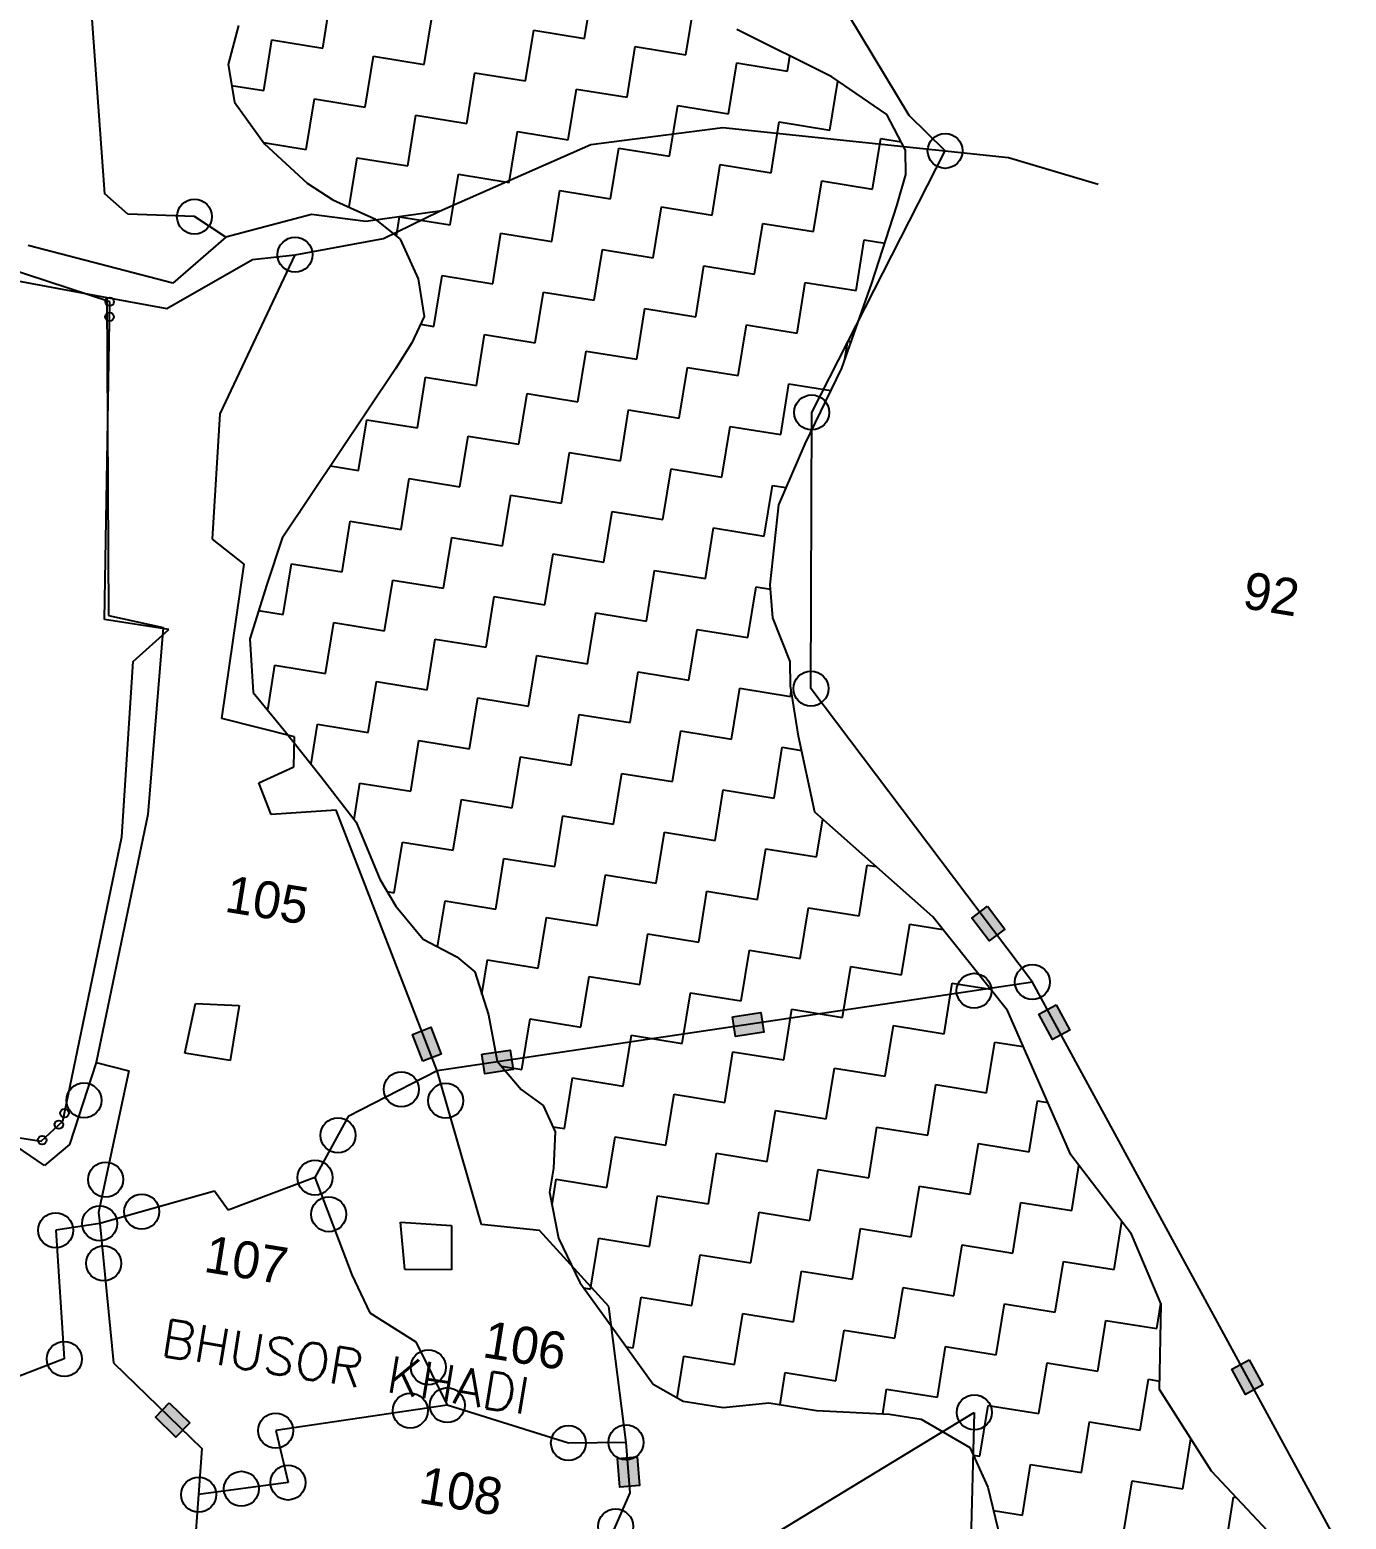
# Model space of a CAD drawing. Header units: metres. Extents: x 318079 to 324759, y 1863980 to 1868406.
# Drawn here: x 320919.1 to 321259.1, y 1867419.9 to 1867804.6 of the extents above; entities that cross this region are included whole.
import ezdxf

# ---------------------------------------------------------------- set-up
doc = ezdxf.new("R2010")
doc.units = ezdxf.units.M
for name, color, linetype in [('LINE_WATER', 4, 'Continuous'), ('OTHERS', 1, 'Continuous'), ('POLY_HATCH', 12, 'Continuous'), ('POLY_PARCEL', 6, 'Continuous'), ('POLY_WATER', 4, 'Continuous'), ('TEXT_MAPIN', 7, 'Continuous'), ('TEXT_PARCEL', 7, 'Continuous')]:
    doc.layers.add(name, color=color, linetype=linetype)
doc.styles.get("Standard").update_dxf_attribs({"font": 'simplex.shx'})
doc.styles.add('TEXT_MAP', font='')
doc.styles.get('TEXT_MAP').set_extended_font_data('Kruti Dev 050')

msp = doc.modelspace()

# ---------------------------------------------------------------- hatches: boundary and pattern name
for points in [[(321166.87, 1867569.26), (321170.95, 1867572.34), (321166.49, 1867578.24), (321162.41, 1867575.16)], [(321108.66, 1867545.7), (321107.91, 1867550.76), (321100.6, 1867549.67), (321101.35, 1867544.61)], [(321183.24, 1867543.83), (321187.73, 1867546.27), (321184.2, 1867552.77), (321179.71, 1867550.32)], [(321022.66, 1867546.97), (321017.89, 1867545.12), (321020.56, 1867538.23), (321025.33, 1867540.07)], [(321043.9, 1867536.04), (321043.14, 1867541.09), (321035.83, 1867540), (321036.59, 1867534.95)], [(321233.13, 1867452.16), (321237.62, 1867454.61), (321234.08, 1867461.1), (321229.59, 1867458.66)], [(320956.8, 1867441.13), (320960.36, 1867444.8), (320955.05, 1867449.94), (320951.49, 1867446.27)], [(321071.51, 1867428.22), (321076.6, 1867428.65), (321075.97, 1867436.02), (321070.88, 1867435.58)]]:
    msp.add_hatch(color=256).paths.add_polyline_path(points)

# ---------------------------------------------------------------- linework, layer by layer
for points in [[(321166.49, 1867578.24), (321170.95, 1867572.34), (321166.87, 1867569.26), (321162.41, 1867575.16)], [(321100.6, 1867549.67), (321107.91, 1867550.76), (321108.66, 1867545.7), (321101.35, 1867544.61)], [(321184.2, 1867552.77), (321187.73, 1867546.27), (321183.24, 1867543.83), (321179.71, 1867550.32)], [(321020.56, 1867538.23), (321017.89, 1867545.12), (321022.66, 1867546.97), (321025.33, 1867540.07)], [(321035.83, 1867540), (321043.14, 1867541.09), (321043.9, 1867536.04), (321036.59, 1867534.95)], [(321234.08, 1867461.1), (321237.62, 1867454.61), (321233.13, 1867452.16), (321229.59, 1867458.66)], [(320955.05, 1867449.94), (320960.36, 1867444.8), (320956.8, 1867441.13), (320951.49, 1867446.27)], [(321075.97, 1867436.02), (321076.6, 1867428.65), (321071.51, 1867428.22), (321070.88, 1867435.58)]]:
    msp.add_lwpolyline(points, close=True)
for centre, radius in [((321155.53, 1867773.33), 4.52), ((320961.6, 1867756.36), 4.52), ((320987.6, 1867746.49), 4.52), ((320939.69, 1867734.37), 1.11), ((320939.63, 1867730.45), 1.11), ((321121.05, 1867705.76), 4.52), ((321120.85, 1867634.45), 4.52), ((321178.09, 1867558.64), 4.52), ((321163.02, 1867556.39), 4.52), ((321015.03, 1867530.97), 4.52), ((320933.04, 1867528.08), 4.52), ((321026.51, 1867527.99), 4.52), ((320926.59, 1867521.83), 1.11), ((320928, 1867524.78), 1.11), ((320998.66, 1867519.09), 4.52), ((320922.28, 1867517.82), 1.11), ((320938.66, 1867507.65), 4.52), ((320992.72, 1867508.16), 4.52), ((320947.99, 1867499.36), 4.52), ((320937.12, 1867496.31), 4.52), ((320996.29, 1867498.7), 4.52), ((320925.74, 1867494.56), 4.52), ((320938.14, 1867486.02), 4.52), ((320927.97, 1867461.31), 4.52), ((321022.02, 1867459.18), 4.52), ((321026.89, 1867449.38), 4.52), ((321017.34, 1867447.97), 4.52), ((321163.04, 1867447.52), 4.52), ((320982.58, 1867442.81), 4.52), ((321058.22, 1867439.59), 4.52), ((321073.09, 1867439.76), 4.52), ((320962.66, 1867426.27), 4.52), ((320973.74, 1867427.77), 4.52), ((320985.79, 1867429.4), 4.52), ((321070.39, 1867418.07), 4.52)]:
    msp.add_circle(centre, radius)
at = {"layer": 'LINE_WATER'}
for p, q in [((321063.98, 1867774.98), (321098.13, 1867779.36)), ((321098.13, 1867779.36), (321171.86, 1867771.61)), ((321024.87, 1867757.77), (321063.98, 1867774.98)), ((321171.86, 1867771.61), (321195.04, 1867764.73))]:
    msp.add_line(p, q, dxfattribs=at)
at = {"layer": 'OTHERS', "ltscale": 10}
for p, q in [((320959.13, 1867540.31), (320961.84, 1867553.15)), ((320961.84, 1867553.15), (320973.15, 1867552.59)), ((320973.15, 1867552.59), (320970.86, 1867538.41)), ((320970.86, 1867538.41), (320959.13, 1867540.31))]:
    msp.add_line(p, q, dxfattribs=at)
at = {"layer": 'OTHERS'}
for p, q in [((321014.79, 1867496.61), (321027.96, 1867495.74)), ((321015.98, 1867484.4), (321014.79, 1867496.61)), ((321027.96, 1867495.74), (321028.02, 1867484.35)), ((321028.02, 1867484.35), (321015.98, 1867484.4))]:
    msp.add_line(p, q, dxfattribs=at)
at = {"layer": 'POLY_HATCH', "linetype": 'Continuous'}
for p, q in [((321062.37, 1867802.38), (321064.49, 1867815.49)), ((321062.37, 1867802.38), (321064.49, 1867815.49)), ((320994.72, 1867799.88), (320996.84, 1867812.98)), ((320994.72, 1867799.88), (320996.84, 1867812.98)), ((321020.93, 1867795.64), (321023.05, 1867808.74)), ((321020.93, 1867795.64), (321023.05, 1867808.74)), ((321088.58, 1867798.15), (321090.7, 1867811.25)), ((321088.58, 1867798.15), (321090.7, 1867811.25)), ((321047.14, 1867791.4), (321049.26, 1867804.5)), ((321047.14, 1867791.4), (321049.26, 1867804.5)), ((321049.26, 1867804.5), (321062.37, 1867802.38)), ((321049.26, 1867804.5), (321062.37, 1867802.38)), ((320979.49, 1867788.89), (320981.61, 1867802)), ((320979.49, 1867788.89), (320981.61, 1867802)), ((320981.61, 1867802), (320994.72, 1867799.88)), ((320981.61, 1867802), (320994.72, 1867799.88)), ((321073.35, 1867787.16), (321075.47, 1867800.26)), ((321073.35, 1867787.16), (321075.47, 1867800.26)), ((321075.47, 1867800.26), (321088.58, 1867798.15)), ((321075.47, 1867800.26), (321088.58, 1867798.15)), ((321005.71, 1867784.65), (321007.82, 1867797.76)), ((321005.71, 1867784.65), (321007.82, 1867797.76)), ((321007.82, 1867797.76), (321020.93, 1867795.64)), ((321007.82, 1867797.76), (321020.93, 1867795.64)), ((321099.56, 1867782.92), (321101.68, 1867796.03)), ((321099.56, 1867782.92), (321101.68, 1867796.03)), ((321101.68, 1867796.03), (321114.79, 1867793.91)), ((321101.68, 1867796.03), (321114.79, 1867793.91)), ((321114.79, 1867793.91), (321115.42, 1867797.82)), ((321114.79, 1867793.91), (321115.42, 1867797.82)), ((321031.92, 1867780.41), (321034.04, 1867793.52)), ((321031.92, 1867780.41), (321034.04, 1867793.52)), ((321034.04, 1867793.52), (321047.14, 1867791.4)), ((321034.04, 1867793.52), (321047.14, 1867791.4)), ((320971.2, 1867790.23), (320979.49, 1867788.89)), ((320971.2, 1867790.23), (320979.49, 1867788.89)), ((321058.13, 1867776.17), (321060.25, 1867789.28)), ((321058.13, 1867776.17), (321060.25, 1867789.28)), ((321060.25, 1867789.28), (321073.35, 1867787.16)), ((321060.25, 1867789.28), (321073.35, 1867787.16)), ((321125.77, 1867778.68), (321127.82, 1867791.34)), ((321125.77, 1867778.68), (321127.82, 1867791.34)), ((320990.48, 1867773.67), (320992.6, 1867786.77)), ((320990.48, 1867773.67), (320992.6, 1867786.77)), ((320992.6, 1867786.77), (321005.71, 1867784.65)), ((320992.6, 1867786.77), (321005.71, 1867784.65)), ((321084.34, 1867771.93), (321086.46, 1867785.04)), ((321084.34, 1867771.93), (321086.46, 1867785.04)), ((321086.46, 1867785.04), (321099.56, 1867782.92)), ((321086.46, 1867785.04), (321099.56, 1867782.92)), ((321016.69, 1867769.43), (321018.81, 1867782.53)), ((321016.69, 1867769.43), (321018.81, 1867782.53)), ((321018.81, 1867782.53), (321031.92, 1867780.41)), ((321018.81, 1867782.53), (321031.92, 1867780.41)), ((321110.55, 1867767.69), (321112.67, 1867780.8)), ((321110.55, 1867767.69), (321112.67, 1867780.8)), ((321112.67, 1867780.8), (321125.77, 1867778.68)), ((321112.67, 1867780.8), (321125.77, 1867778.68)), ((321042.9, 1867765.19), (321045.02, 1867778.29)), ((321042.9, 1867765.19), (321045.02, 1867778.29)), ((321045.02, 1867778.29), (321058.13, 1867776.17)), ((321045.02, 1867778.29), (321058.13, 1867776.17)), ((320979.46, 1867775.45), (320990.48, 1867773.67)), ((320979.46, 1867775.45), (320990.48, 1867773.67)), ((321069.11, 1867760.95), (321071.23, 1867774.05)), ((321069.11, 1867760.95), (321071.23, 1867774.05)), ((321071.23, 1867774.05), (321084.34, 1867771.93)), ((321071.23, 1867774.05), (321084.34, 1867771.93)), ((321136.76, 1867763.46), (321138.88, 1867776.56)), ((321136.76, 1867763.46), (321138.88, 1867776.56)), ((321138.88, 1867776.56), (321144.19, 1867775.7)), ((321138.88, 1867776.56), (321144.19, 1867775.7)), ((321001.53, 1867758.83), (321003.59, 1867771.55)), ((321001.53, 1867758.83), (321003.59, 1867771.55)), ((321003.59, 1867771.55), (321016.69, 1867769.43)), ((321003.59, 1867771.55), (321016.69, 1867769.43)), ((321095.32, 1867756.71), (321097.44, 1867769.81)), ((321095.32, 1867756.71), (321097.44, 1867769.81)), ((321097.44, 1867769.81), (321110.55, 1867767.69)), ((321097.44, 1867769.81), (321110.55, 1867767.69)), ((321027.68, 1867754.2), (321029.8, 1867767.31)), ((321027.68, 1867754.2), (321029.8, 1867767.31)), ((321029.8, 1867767.31), (321042.9, 1867765.19)), ((321029.8, 1867767.31), (321042.9, 1867765.19)), ((321121.53, 1867752.47), (321123.65, 1867765.57)), ((321121.53, 1867752.47), (321123.65, 1867765.57)), ((321123.65, 1867765.57), (321136.76, 1867763.46)), ((321123.65, 1867765.57), (321136.76, 1867763.46)), ((321053.89, 1867749.96), (321056.01, 1867763.07)), ((321053.89, 1867749.96), (321056.01, 1867763.07)), ((321056.01, 1867763.07), (321069.11, 1867760.95)), ((321056.01, 1867763.07), (321069.11, 1867760.95)), ((321080.1, 1867745.72), (321082.22, 1867758.83)), ((321080.1, 1867745.72), (321082.22, 1867758.83)), ((321082.22, 1867758.83), (321095.32, 1867756.71)), ((321082.22, 1867758.83), (321095.32, 1867756.71)), ((321013.76, 1867751.31), (321014.57, 1867756.32)), ((321013.76, 1867751.31), (321014.57, 1867756.32)), ((321014.57, 1867756.32), (321027.68, 1867754.2)), ((321014.57, 1867756.32), (321027.68, 1867754.2)), ((321106.31, 1867741.48), (321108.43, 1867754.59)), ((321106.31, 1867741.48), (321108.43, 1867754.59)), ((321108.43, 1867754.59), (321121.53, 1867752.47)), ((321108.43, 1867754.59), (321121.53, 1867752.47)), ((321038.66, 1867738.98), (321040.78, 1867752.08)), ((321038.66, 1867738.98), (321040.78, 1867752.08)), ((321040.78, 1867752.08), (321053.89, 1867749.96)), ((321040.78, 1867752.08), (321053.89, 1867749.96)), ((321132.52, 1867737.24), (321134.64, 1867750.35)), ((321132.52, 1867737.24), (321134.64, 1867750.35)), ((321134.64, 1867750.35), (321139.91, 1867749.5)), ((321134.64, 1867750.35), (321139.91, 1867749.5)), ((321064.87, 1867734.74), (321066.99, 1867747.84)), ((321064.87, 1867734.74), (321066.99, 1867747.84)), ((321066.99, 1867747.84), (321080.1, 1867745.72)), ((321066.99, 1867747.84), (321080.1, 1867745.72)), ((321091.08, 1867730.5), (321093.2, 1867743.6)), ((321091.08, 1867730.5), (321093.2, 1867743.6)), ((321093.2, 1867743.6), (321106.31, 1867741.48)), ((321093.2, 1867743.6), (321106.31, 1867741.48)), ((321023.44, 1867727.99), (321025.56, 1867741.1)), ((321023.44, 1867727.99), (321025.56, 1867741.1)), ((321025.56, 1867741.1), (321038.66, 1867738.98)), ((321025.56, 1867741.1), (321038.66, 1867738.98)), ((321117.29, 1867726.26), (321119.41, 1867739.36)), ((321117.29, 1867726.26), (321119.41, 1867739.36)), ((321119.41, 1867739.36), (321132.52, 1867737.24)), ((321119.41, 1867739.36), (321132.52, 1867737.24)), ((321049.65, 1867723.75), (321051.77, 1867736.86)), ((321049.65, 1867723.75), (321051.77, 1867736.86)), ((321051.77, 1867736.86), (321064.87, 1867734.74)), ((321051.77, 1867736.86), (321064.87, 1867734.74)), ((321075.86, 1867719.51), (321077.98, 1867732.62)), ((321075.86, 1867719.51), (321077.98, 1867732.62)), ((321077.98, 1867732.62), (321091.08, 1867730.5)), ((321077.98, 1867732.62), (321091.08, 1867730.5)), ((321020.03, 1867728.54), (321023.44, 1867727.99)), ((321020.03, 1867728.54), (321023.44, 1867727.99)), ((321102.07, 1867715.27), (321104.19, 1867728.38)), ((321102.07, 1867715.27), (321104.19, 1867728.38)), ((321104.19, 1867728.38), (321117.29, 1867726.26)), ((321104.19, 1867728.38), (321117.29, 1867726.26)), ((321034.42, 1867712.77), (321036.54, 1867725.87)), ((321034.42, 1867712.77), (321036.54, 1867725.87)), ((321036.54, 1867725.87), (321049.65, 1867723.75)), ((321036.54, 1867725.87), (321049.65, 1867723.75)), ((321129.65, 1867719.53), (321130.4, 1867724.14)), ((321129.65, 1867719.53), (321130.4, 1867724.14)), ((321130.4, 1867724.14), (321131.24, 1867724)), ((321130.4, 1867724.14), (321131.24, 1867724)), ((321060.63, 1867708.53), (321062.75, 1867721.63)), ((321060.63, 1867708.53), (321062.75, 1867721.63)), ((321062.75, 1867721.63), (321075.86, 1867719.51)), ((321062.75, 1867721.63), (321075.86, 1867719.51)), ((321086.84, 1867704.29), (321088.96, 1867717.39)), ((321086.84, 1867704.29), (321088.96, 1867717.39)), ((321088.96, 1867717.39), (321102.07, 1867715.27)), ((321088.96, 1867717.39), (321102.07, 1867715.27)), ((321019.2, 1867701.78), (321021.32, 1867714.89)), ((321019.2, 1867701.78), (321021.32, 1867714.89)), ((321021.32, 1867714.89), (321034.42, 1867712.77)), ((321021.32, 1867714.89), (321034.42, 1867712.77)), ((321113.05, 1867700.05), (321115.17, 1867713.15)), ((321113.05, 1867700.05), (321115.17, 1867713.15)), ((321115.17, 1867713.15), (321126.01, 1867711.4)), ((321115.17, 1867713.15), (321126.01, 1867711.4)), ((321045.41, 1867697.54), (321047.53, 1867710.65)), ((321045.41, 1867697.54), (321047.53, 1867710.65)), ((321047.53, 1867710.65), (321060.63, 1867708.53)), ((321047.53, 1867710.65), (321060.63, 1867708.53)), ((321003.97, 1867690.8), (321006.09, 1867703.9)), ((321003.97, 1867690.8), (321006.09, 1867703.9)), ((321006.09, 1867703.9), (321019.2, 1867701.78)), ((321006.09, 1867703.9), (321019.2, 1867701.78)), ((321071.62, 1867693.3), (321073.74, 1867706.41)), ((321071.62, 1867693.3), (321073.74, 1867706.41)), ((321073.74, 1867706.41), (321086.84, 1867704.29)), ((321073.74, 1867706.41), (321086.84, 1867704.29)), ((321097.83, 1867689.06), (321099.95, 1867702.17)), ((321097.83, 1867689.06), (321099.95, 1867702.17)), ((321099.95, 1867702.17), (321113.05, 1867700.05)), ((321099.95, 1867702.17), (321113.05, 1867700.05)), ((321030.18, 1867686.56), (321032.3, 1867699.66)), ((321030.18, 1867686.56), (321032.3, 1867699.66)), ((321032.3, 1867699.66), (321045.41, 1867697.54)), ((321032.3, 1867699.66), (321045.41, 1867697.54)), ((321056.39, 1867682.32), (321058.51, 1867695.42)), ((321056.39, 1867682.32), (321058.51, 1867695.42)), ((321058.51, 1867695.42), (321071.62, 1867693.3)), ((321058.51, 1867695.42), (321071.62, 1867693.3)), ((320996.76, 1867691.96), (321003.97, 1867690.8)), ((320996.76, 1867691.96), (321003.97, 1867690.8)), ((321014.96, 1867675.57), (321017.08, 1867688.68)), ((321014.96, 1867675.57), (321017.08, 1867688.68)), ((321017.08, 1867688.68), (321030.18, 1867686.56)), ((321017.08, 1867688.68), (321030.18, 1867686.56)), ((321082.6, 1867678.08), (321084.72, 1867691.18)), ((321082.6, 1867678.08), (321084.72, 1867691.18)), ((321084.72, 1867691.18), (321097.83, 1867689.06)), ((321084.72, 1867691.18), (321097.83, 1867689.06)), ((321108.81, 1867673.84), (321110.93, 1867686.94)), ((321108.81, 1867673.84), (321110.93, 1867686.94)), ((321110.93, 1867686.94), (321114.48, 1867686.37)), ((321110.93, 1867686.94), (321114.48, 1867686.37)), ((321041.17, 1867671.33), (321043.29, 1867684.44)), ((321041.17, 1867671.33), (321043.29, 1867684.44)), ((321043.29, 1867684.44), (321056.39, 1867682.32)), ((321043.29, 1867684.44), (321056.39, 1867682.32)), ((320988.64, 1867679.83), (320988.75, 1867679.81)), ((320988.64, 1867679.83), (320988.75, 1867679.81)), ((320988.75, 1867679.81), (320988.78, 1867680.03)), ((320988.75, 1867679.81), (320988.78, 1867680.03)), ((320999.73, 1867664.59), (321001.85, 1867677.69)), ((320999.73, 1867664.59), (321001.85, 1867677.69)), ((321001.85, 1867677.69), (321014.96, 1867675.57)), ((321001.85, 1867677.69), (321014.96, 1867675.57)), ((321067.38, 1867667.09), (321069.5, 1867680.2)), ((321067.38, 1867667.09), (321069.5, 1867680.2)), ((321069.5, 1867680.2), (321082.6, 1867678.08)), ((321069.5, 1867680.2), (321082.6, 1867678.08)), ((321025.94, 1867660.35), (321028.06, 1867673.45)), ((321025.94, 1867660.35), (321028.06, 1867673.45)), ((321028.06, 1867673.45), (321041.17, 1867671.33)), ((321028.06, 1867673.45), (321041.17, 1867671.33)), ((321093.59, 1867662.85), (321095.71, 1867675.96)), ((321093.59, 1867662.85), (321095.71, 1867675.96)), ((321095.71, 1867675.96), (321108.81, 1867673.84)), ((321095.71, 1867675.96), (321108.81, 1867673.84)), ((321052.15, 1867656.11), (321054.27, 1867669.21)), ((321052.15, 1867656.11), (321054.27, 1867669.21)), ((321054.27, 1867669.21), (321067.38, 1867667.09)), ((321054.27, 1867669.21), (321067.38, 1867667.09)), ((320984.51, 1867653.6), (320986.63, 1867666.71)), ((320984.51, 1867653.6), (320986.63, 1867666.71)), ((320986.63, 1867666.71), (320999.73, 1867664.59)), ((320986.63, 1867666.71), (320999.73, 1867664.59)), ((321010.72, 1867649.36), (321012.84, 1867662.47)), ((321010.72, 1867649.36), (321012.84, 1867662.47)), ((321012.84, 1867662.47), (321025.94, 1867660.35)), ((321012.84, 1867662.47), (321025.94, 1867660.35)), ((321078.36, 1867651.87), (321080.48, 1867664.97)), ((321078.36, 1867651.87), (321080.48, 1867664.97)), ((321080.48, 1867664.97), (321093.59, 1867662.85)), ((321080.48, 1867664.97), (321093.59, 1867662.85)), ((321036.93, 1867645.12), (321039.05, 1867658.23)), ((321036.93, 1867645.12), (321039.05, 1867658.23)), ((321039.05, 1867658.23), (321052.15, 1867656.11)), ((321039.05, 1867658.23), (321052.15, 1867656.11)), ((321104.57, 1867647.63), (321106.69, 1867660.73)), ((321104.57, 1867647.63), (321106.69, 1867660.73)), ((321106.69, 1867660.73), (321110.39, 1867660.14)), ((321106.69, 1867660.73), (321110.39, 1867660.14)), ((320978.15, 1867654.63), (320984.51, 1867653.6)), ((320978.15, 1867654.63), (320984.51, 1867653.6)), ((321063.14, 1867640.88), (321065.26, 1867653.99)), ((321063.14, 1867640.88), (321065.26, 1867653.99)), ((321065.26, 1867653.99), (321078.36, 1867651.87)), ((321065.26, 1867653.99), (321078.36, 1867651.87)), ((320995.49, 1867638.38), (320997.61, 1867651.48)), ((320995.49, 1867638.38), (320997.61, 1867651.48)), ((320997.61, 1867651.48), (321010.72, 1867649.36)), ((320997.61, 1867651.48), (321010.72, 1867649.36)), ((321021.7, 1867634.14), (321023.82, 1867647.24)), ((321021.7, 1867634.14), (321023.82, 1867647.24)), ((321023.82, 1867647.24), (321036.93, 1867645.12)), ((321023.82, 1867647.24), (321036.93, 1867645.12)), ((321089.35, 1867636.64), (321091.47, 1867649.75)), ((321089.35, 1867636.64), (321091.47, 1867649.75)), ((321091.47, 1867649.75), (321104.57, 1867647.63)), ((321091.47, 1867649.75), (321104.57, 1867647.63)), ((321047.91, 1867629.9), (321050.03, 1867643)), ((321047.91, 1867629.9), (321050.03, 1867643)), ((321050.03, 1867643), (321063.14, 1867640.88)), ((321050.03, 1867643), (321063.14, 1867640.88)), ((320980.51, 1867628.91), (320982.39, 1867640.49)), ((320980.51, 1867628.91), (320982.39, 1867640.49)), ((320982.39, 1867640.49), (320995.49, 1867638.38)), ((320982.39, 1867640.49), (320995.49, 1867638.38)), ((321074.12, 1867625.66), (321076.24, 1867638.76)), ((321074.12, 1867625.66), (321076.24, 1867638.76)), ((321076.24, 1867638.76), (321089.35, 1867636.64)), ((321076.24, 1867638.76), (321089.35, 1867636.64)), ((321006.48, 1867623.15), (321008.6, 1867636.26)), ((321006.48, 1867623.15), (321008.6, 1867636.26)), ((321008.6, 1867636.26), (321021.7, 1867634.14)), ((321008.6, 1867636.26), (321021.7, 1867634.14)), ((321100.33, 1867621.42), (321102.45, 1867634.52)), ((321100.33, 1867621.42), (321102.45, 1867634.52)), ((321102.45, 1867634.52), (321115.56, 1867632.4)), ((321102.45, 1867634.52), (321115.56, 1867632.4)), ((321032.69, 1867618.91), (321034.81, 1867632.02)), ((321032.69, 1867618.91), (321034.81, 1867632.02)), ((321034.81, 1867632.02), (321047.91, 1867629.9)), ((321034.81, 1867632.02), (321047.91, 1867629.9)), ((321115.56, 1867632.4), (321115.78, 1867633.77)), ((321115.56, 1867632.4), (321115.78, 1867633.77)), ((321058.9, 1867614.67), (321061.02, 1867627.78)), ((321058.9, 1867614.67), (321061.02, 1867627.78)), ((321061.02, 1867627.78), (321074.12, 1867625.66)), ((321061.02, 1867627.78), (321074.12, 1867625.66)), ((320991.71, 1867614.99), (320993.37, 1867625.27)), ((320991.71, 1867614.99), (320993.37, 1867625.27)), ((320993.37, 1867625.27), (321006.48, 1867623.15)), ((320993.37, 1867625.27), (321006.48, 1867623.15)), ((321085.11, 1867610.43), (321087.23, 1867623.54)), ((321085.11, 1867610.43), (321087.23, 1867623.54)), ((321087.23, 1867623.54), (321100.33, 1867621.42)), ((321087.23, 1867623.54), (321100.33, 1867621.42)), ((321017.46, 1867607.92), (321019.58, 1867621.03)), ((321017.46, 1867607.92), (321019.58, 1867621.03)), ((321019.58, 1867621.03), (321032.69, 1867618.91)), ((321019.58, 1867621.03), (321032.69, 1867618.91)), ((321111.32, 1867606.19), (321113.44, 1867619.3)), ((321111.32, 1867606.19), (321113.44, 1867619.3)), ((321113.44, 1867619.3), (321118.46, 1867618.48)), ((321113.44, 1867619.3), (321118.46, 1867618.48)), ((321043.67, 1867603.69), (321045.79, 1867616.79)), ((321043.67, 1867603.69), (321045.79, 1867616.79)), ((321045.79, 1867616.79), (321058.9, 1867614.67)), ((321045.79, 1867616.79), (321058.9, 1867614.67)), ((321069.88, 1867599.45), (321072, 1867612.55)), ((321069.88, 1867599.45), (321072, 1867612.55)), ((321072, 1867612.55), (321085.11, 1867610.43)), ((321072, 1867612.55), (321085.11, 1867610.43)), ((321002.84, 1867600.63), (321004.36, 1867610.04)), ((321002.84, 1867600.63), (321004.36, 1867610.04)), ((321004.36, 1867610.04), (321017.46, 1867607.92)), ((321004.36, 1867610.04), (321017.46, 1867607.92)), ((321096.1, 1867595.21), (321098.22, 1867608.31)), ((321096.1, 1867595.21), (321098.22, 1867608.31)), ((321098.22, 1867608.31), (321111.32, 1867606.19)), ((321098.22, 1867608.31), (321111.32, 1867606.19)), ((321028.45, 1867592.7), (321030.57, 1867605.8)), ((321028.45, 1867592.7), (321030.57, 1867605.8)), ((321030.57, 1867605.8), (321043.67, 1867603.69)), ((321030.57, 1867605.8), (321043.67, 1867603.69)), ((321054.66, 1867588.46), (321056.78, 1867601.57)), ((321054.66, 1867588.46), (321056.78, 1867601.57)), ((321056.78, 1867601.57), (321069.88, 1867599.45)), ((321056.78, 1867601.57), (321069.88, 1867599.45)), ((321122.31, 1867590.97), (321123.89, 1867600.74)), ((321122.31, 1867590.97), (321123.89, 1867600.74)), ((321080.87, 1867584.22), (321082.99, 1867597.33)), ((321080.87, 1867584.22), (321082.99, 1867597.33)), ((321082.99, 1867597.33), (321096.1, 1867595.21)), ((321082.99, 1867597.33), (321096.1, 1867595.21)), ((321013.22, 1867581.71), (321015.34, 1867594.82)), ((321013.22, 1867581.71), (321015.34, 1867594.82)), ((321015.34, 1867594.82), (321028.45, 1867592.7)), ((321015.34, 1867594.82), (321028.45, 1867592.7)), ((321107.08, 1867579.98), (321109.2, 1867593.09)), ((321107.08, 1867579.98), (321109.2, 1867593.09)), ((321109.2, 1867593.09), (321122.31, 1867590.97)), ((321109.2, 1867593.09), (321122.31, 1867590.97)), ((321039.43, 1867577.47), (321041.55, 1867590.58)), ((321039.43, 1867577.47), (321041.55, 1867590.58)), ((321041.55, 1867590.58), (321054.66, 1867588.46)), ((321041.55, 1867590.58), (321054.66, 1867588.46)), ((321133.29, 1867575.74), (321135.41, 1867588.85)), ((321133.29, 1867575.74), (321135.41, 1867588.85)), ((321135.41, 1867588.85), (321137.69, 1867588.48)), ((321135.41, 1867588.85), (321137.69, 1867588.48)), ((321065.65, 1867573.23), (321067.76, 1867586.34)), ((321065.65, 1867573.23), (321067.76, 1867586.34)), ((321067.76, 1867586.34), (321080.87, 1867584.22)), ((321067.76, 1867586.34), (321080.87, 1867584.22)), ((321011.37, 1867582.01), (321013.22, 1867581.71)), ((321011.37, 1867582.01), (321013.22, 1867581.71)), ((321091.86, 1867569), (321093.98, 1867582.1)), ((321091.86, 1867569), (321093.98, 1867582.1)), ((321093.98, 1867582.1), (321107.08, 1867579.98)), ((321093.98, 1867582.1), (321107.08, 1867579.98)), ((321024.42, 1867567.78), (321026.33, 1867579.59)), ((321024.42, 1867567.78), (321026.33, 1867579.59)), ((321026.33, 1867579.59), (321039.43, 1867577.47)), ((321026.33, 1867579.59), (321039.43, 1867577.47)), ((321118.07, 1867564.76), (321120.19, 1867577.86)), ((321118.07, 1867564.76), (321120.19, 1867577.86)), ((321120.19, 1867577.86), (321133.29, 1867575.74)), ((321120.19, 1867577.86), (321133.29, 1867575.74)), ((321050.42, 1867562.25), (321052.54, 1867575.35)), ((321050.42, 1867562.25), (321052.54, 1867575.35)), ((321052.54, 1867575.35), (321065.65, 1867573.23)), ((321052.54, 1867575.35), (321065.65, 1867573.23)), ((321144.28, 1867560.52), (321146.4, 1867573.62)), ((321144.28, 1867560.52), (321146.4, 1867573.62)), ((321146.4, 1867573.62), (321154.91, 1867572.24)), ((321146.4, 1867573.62), (321154.91, 1867572.24)), ((321076.63, 1867558.01), (321078.75, 1867571.12)), ((321076.63, 1867558.01), (321078.75, 1867571.12)), ((321078.75, 1867571.12), (321091.86, 1867569)), ((321078.75, 1867571.12), (321091.86, 1867569)), ((321102.84, 1867553.77), (321104.96, 1867566.88)), ((321102.84, 1867553.77), (321104.96, 1867566.88)), ((321104.96, 1867566.88), (321118.07, 1867564.76)), ((321104.96, 1867566.88), (321118.07, 1867564.76)), ((321035.87, 1867555.46), (321037.31, 1867564.37)), ((321035.87, 1867555.46), (321037.31, 1867564.37)), ((321037.31, 1867564.37), (321050.42, 1867562.25)), ((321037.31, 1867564.37), (321050.42, 1867562.25)), ((321129.05, 1867549.53), (321131.17, 1867562.64)), ((321129.05, 1867549.53), (321131.17, 1867562.64)), ((321131.17, 1867562.64), (321144.28, 1867560.52)), ((321131.17, 1867562.64), (321144.28, 1867560.52)), ((321061.41, 1867547.02), (321063.53, 1867560.13)), ((321061.41, 1867547.02), (321063.53, 1867560.13)), ((321063.53, 1867560.13), (321076.63, 1867558.01)), ((321063.53, 1867560.13), (321076.63, 1867558.01)), ((321155.26, 1867545.29), (321157.38, 1867558.4)), ((321155.26, 1867545.29), (321157.38, 1867558.4)), ((321157.38, 1867558.4), (321167.23, 1867556.8)), ((321157.38, 1867558.4), (321167.23, 1867556.8)), ((321087.62, 1867542.78), (321089.74, 1867555.89)), ((321087.62, 1867542.78), (321089.74, 1867555.89)), ((321089.74, 1867555.89), (321102.84, 1867553.77)), ((321089.74, 1867555.89), (321102.84, 1867553.77)), ((321113.83, 1867538.54), (321115.95, 1867551.65)), ((321113.83, 1867538.54), (321115.95, 1867551.65)), ((321115.95, 1867551.65), (321129.05, 1867549.53)), ((321115.95, 1867551.65), (321129.05, 1867549.53)), ((321046.18, 1867536.04), (321048.3, 1867549.14)), ((321046.18, 1867536.04), (321048.3, 1867549.14)), ((321048.3, 1867549.14), (321061.41, 1867547.02)), ((321048.3, 1867549.14), (321061.41, 1867547.02)), ((321140.04, 1867534.31), (321142.16, 1867547.41)), ((321140.04, 1867534.31), (321142.16, 1867547.41)), ((321142.16, 1867547.41), (321155.26, 1867545.29)), ((321142.16, 1867547.41), (321155.26, 1867545.29)), ((321072.39, 1867531.8), (321074.51, 1867544.9)), ((321072.39, 1867531.8), (321074.51, 1867544.9)), ((321074.51, 1867544.9), (321087.62, 1867542.78)), ((321074.51, 1867544.9), (321087.62, 1867542.78)), ((321166.25, 1867530.07), (321168.37, 1867543.17)), ((321166.25, 1867530.07), (321168.37, 1867543.17)), ((321168.37, 1867543.17), (321175.72, 1867541.98)), ((321168.37, 1867543.17), (321175.72, 1867541.98)), ((321098.6, 1867527.56), (321100.72, 1867540.66)), ((321098.6, 1867527.56), (321100.72, 1867540.66)), ((321100.72, 1867540.66), (321113.83, 1867538.54)), ((321100.72, 1867540.66), (321113.83, 1867538.54)), ((321040.94, 1867536.89), (321046.18, 1867536.04)), ((321040.94, 1867536.89), (321046.18, 1867536.04)), ((321124.81, 1867523.32), (321126.93, 1867536.43)), ((321124.81, 1867523.32), (321126.93, 1867536.43)), ((321126.93, 1867536.43), (321140.04, 1867534.31)), ((321126.93, 1867536.43), (321140.04, 1867534.31)), ((321057.17, 1867520.81), (321059.29, 1867533.92)), ((321057.17, 1867520.81), (321059.29, 1867533.92)), ((321059.29, 1867533.92), (321072.39, 1867531.8)), ((321059.29, 1867533.92), (321072.39, 1867531.8)), ((321151.02, 1867519.08), (321153.14, 1867532.19)), ((321151.02, 1867519.08), (321153.14, 1867532.19)), ((321153.14, 1867532.19), (321166.25, 1867530.07)), ((321153.14, 1867532.19), (321166.25, 1867530.07)), ((321083.38, 1867516.57), (321085.5, 1867529.68)), ((321083.38, 1867516.57), (321085.5, 1867529.68)), ((321085.5, 1867529.68), (321098.6, 1867527.56)), ((321085.5, 1867529.68), (321098.6, 1867527.56)), ((321177.23, 1867514.84), (321179.35, 1867527.95)), ((321177.23, 1867514.84), (321179.35, 1867527.95)), ((321179.35, 1867527.95), (321182.07, 1867527.51)), ((321179.35, 1867527.95), (321182.07, 1867527.51)), ((321109.59, 1867512.33), (321111.71, 1867525.44)), ((321109.59, 1867512.33), (321111.71, 1867525.44)), ((321111.71, 1867525.44), (321124.81, 1867523.32)), ((321111.71, 1867525.44), (321124.81, 1867523.32)), ((321054.22, 1867521.29), (321057.17, 1867520.81)), ((321054.22, 1867521.29), (321057.17, 1867520.81)), ((321135.8, 1867508.09), (321137.92, 1867521.2)), ((321135.8, 1867508.09), (321137.92, 1867521.2)), ((321137.92, 1867521.2), (321151.02, 1867519.08)), ((321137.92, 1867521.2), (321151.02, 1867519.08)), ((321068.15, 1867505.59), (321070.27, 1867518.69)), ((321068.15, 1867505.59), (321070.27, 1867518.69)), ((321070.27, 1867518.69), (321083.38, 1867516.57)), ((321070.27, 1867518.69), (321083.38, 1867516.57)), ((321162.01, 1867503.86), (321164.13, 1867516.96)), ((321162.01, 1867503.86), (321164.13, 1867516.96)), ((321164.13, 1867516.96), (321177.23, 1867514.84)), ((321164.13, 1867516.96), (321177.23, 1867514.84)), ((321094.36, 1867501.35), (321096.48, 1867514.45)), ((321094.36, 1867501.35), (321096.48, 1867514.45)), ((321096.48, 1867514.45), (321109.59, 1867512.33)), ((321096.48, 1867514.45), (321109.59, 1867512.33)), ((321053.98, 1867501.12), (321055.05, 1867507.71)), ((321053.98, 1867501.12), (321055.05, 1867507.71)), ((321055.05, 1867507.71), (321068.15, 1867505.59)), ((321055.05, 1867507.71), (321068.15, 1867505.59)), ((321120.57, 1867497.11), (321122.69, 1867510.21)), ((321120.57, 1867497.11), (321122.69, 1867510.21)), ((321122.69, 1867510.21), (321135.8, 1867508.09)), ((321122.69, 1867510.21), (321135.8, 1867508.09)), ((321188.22, 1867499.62), (321190.1, 1867511.27)), ((321188.22, 1867499.62), (321190.1, 1867511.27)), ((321146.78, 1867492.87), (321148.9, 1867505.97)), ((321146.78, 1867492.87), (321148.9, 1867505.97)), ((321148.9, 1867505.97), (321162.01, 1867503.86)), ((321148.9, 1867505.97), (321162.01, 1867503.86)), ((321079.14, 1867490.36), (321081.26, 1867503.47)), ((321079.14, 1867490.36), (321081.26, 1867503.47)), ((321081.26, 1867503.47), (321094.36, 1867501.35)), ((321081.26, 1867503.47), (321094.36, 1867501.35)), ((321172.99, 1867488.63), (321175.11, 1867501.74)), ((321172.99, 1867488.63), (321175.11, 1867501.74)), ((321175.11, 1867501.74), (321188.22, 1867499.62)), ((321175.11, 1867501.74), (321188.22, 1867499.62)), ((321105.35, 1867486.12), (321107.47, 1867499.23)), ((321105.35, 1867486.12), (321107.47, 1867499.23)), ((321107.47, 1867499.23), (321120.57, 1867497.11)), ((321107.47, 1867499.23), (321120.57, 1867497.11)), ((321199.2, 1867484.39), (321201.21, 1867496.8)), ((321199.2, 1867484.39), (321201.21, 1867496.8)), ((321063.91, 1867479.38), (321066.03, 1867492.48)), ((321063.91, 1867479.38), (321066.03, 1867492.48)), ((321066.03, 1867492.48), (321079.14, 1867490.36)), ((321066.03, 1867492.48), (321079.14, 1867490.36)), ((321131.56, 1867481.88), (321133.68, 1867494.99)), ((321131.56, 1867481.88), (321133.68, 1867494.99)), ((321133.68, 1867494.99), (321146.78, 1867492.87)), ((321133.68, 1867494.99), (321146.78, 1867492.87)), ((321157.77, 1867477.64), (321159.89, 1867490.75)), ((321157.77, 1867477.64), (321159.89, 1867490.75)), ((321159.89, 1867490.75), (321172.99, 1867488.63)), ((321159.89, 1867490.75), (321172.99, 1867488.63)), ((321090.12, 1867475.14), (321092.24, 1867488.24)), ((321090.12, 1867475.14), (321092.24, 1867488.24)), ((321092.24, 1867488.24), (321105.35, 1867486.12)), ((321092.24, 1867488.24), (321105.35, 1867486.12)), ((321183.98, 1867473.4), (321186.1, 1867486.51)), ((321183.98, 1867473.4), (321186.1, 1867486.51)), ((321186.1, 1867486.51), (321199.2, 1867484.39)), ((321186.1, 1867486.51), (321199.2, 1867484.39)), ((321116.33, 1867470.9), (321118.45, 1867484)), ((321116.33, 1867470.9), (321118.45, 1867484)), ((321118.45, 1867484), (321131.56, 1867481.88)), ((321118.45, 1867484), (321131.56, 1867481.88)), ((321062.18, 1867479.66), (321063.91, 1867479.38)), ((321062.18, 1867479.66), (321063.91, 1867479.38)), ((321074.9, 1867464.15), (321077.02, 1867477.26)), ((321074.9, 1867464.15), (321077.02, 1867477.26)), ((321077.02, 1867477.26), (321090.12, 1867475.14)), ((321077.02, 1867477.26), (321090.12, 1867475.14)), ((321142.54, 1867466.66), (321144.66, 1867479.76)), ((321142.54, 1867466.66), (321144.66, 1867479.76)), ((321144.66, 1867479.76), (321157.77, 1867477.64)), ((321144.66, 1867479.76), (321157.77, 1867477.64)), ((321101.11, 1867459.91), (321103.23, 1867473.02)), ((321101.11, 1867459.91), (321103.23, 1867473.02)), ((321103.23, 1867473.02), (321116.33, 1867470.9)), ((321103.23, 1867473.02), (321116.33, 1867470.9)), ((321168.75, 1867462.42), (321170.87, 1867475.52)), ((321168.75, 1867462.42), (321170.87, 1867475.52)), ((321170.87, 1867475.52), (321183.98, 1867473.4)), ((321170.87, 1867475.52), (321183.98, 1867473.4)), ((321210.19, 1867469.17), (321211.24, 1867475.65)), ((321210.19, 1867469.17), (321211.24, 1867475.65)), ((321194.96, 1867458.18), (321197.08, 1867471.28)), ((321194.96, 1867458.18), (321197.08, 1867471.28)), ((321197.08, 1867471.28), (321210.19, 1867469.17)), ((321197.08, 1867471.28), (321210.19, 1867469.17)), ((321127.32, 1867455.67), (321129.44, 1867468.78)), ((321127.32, 1867455.67), (321129.44, 1867468.78)), ((321129.44, 1867468.78), (321142.54, 1867466.66)), ((321129.44, 1867468.78), (321142.54, 1867466.66)), ((321073.19, 1867464.43), (321074.9, 1867464.15)), ((321073.19, 1867464.43), (321074.9, 1867464.15)), ((321086.27, 1867451.31), (321088, 1867462.03)), ((321086.27, 1867451.31), (321088, 1867462.03)), ((321088, 1867462.03), (321101.11, 1867459.91)), ((321088, 1867462.03), (321101.11, 1867459.91)), ((321153.53, 1867451.43), (321155.65, 1867464.54)), ((321153.53, 1867451.43), (321155.65, 1867464.54)), ((321155.65, 1867464.54), (321168.75, 1867462.42)), ((321155.65, 1867464.54), (321168.75, 1867462.42)), ((321112.87, 1867449.52), (321114.21, 1867457.79)), ((321112.87, 1867449.52), (321114.21, 1867457.79)), ((321114.21, 1867457.79), (321127.32, 1867455.67)), ((321114.21, 1867457.79), (321127.32, 1867455.67)), ((321179.74, 1867447.19), (321181.86, 1867460.3)), ((321179.74, 1867447.19), (321181.86, 1867460.3)), ((321181.86, 1867460.3), (321194.96, 1867458.18)), ((321181.86, 1867460.3), (321194.96, 1867458.18)), ((321205.95, 1867442.95), (321208.07, 1867456.06)), ((321205.95, 1867442.95), (321208.07, 1867456.06)), ((321208.07, 1867456.06), (321210.94, 1867455.6)), ((321208.07, 1867456.06), (321210.94, 1867455.6)), ((321139.39, 1867447.14), (321140.42, 1867453.55)), ((321139.39, 1867447.14), (321140.42, 1867453.55)), ((321140.42, 1867453.55), (321153.53, 1867451.43)), ((321140.42, 1867453.55), (321153.53, 1867451.43)), ((321164.51, 1867436.21), (321166.63, 1867449.31)), ((321164.51, 1867436.21), (321166.63, 1867449.31)), ((321166.63, 1867449.31), (321179.74, 1867447.19)), ((321166.63, 1867449.31), (321179.74, 1867447.19)), ((321190.73, 1867431.97), (321192.84, 1867445.07)), ((321190.73, 1867431.97), (321192.84, 1867445.07)), ((321192.84, 1867445.07), (321205.95, 1867442.95)), ((321192.84, 1867445.07), (321205.95, 1867442.95)), ((321216.94, 1867427.73), (321219.03, 1867440.69)), ((321216.94, 1867427.73), (321219.03, 1867440.69)), ((321162.77, 1867436.49), (321164.51, 1867436.21)), ((321162.77, 1867436.49), (321164.51, 1867436.21)), ((321175.5, 1867420.98), (321177.62, 1867434.09)), ((321175.5, 1867420.98), (321177.62, 1867434.09)), ((321177.62, 1867434.09), (321190.73, 1867431.97)), ((321177.62, 1867434.09), (321190.73, 1867431.97)), ((321201.71, 1867416.74), (321203.83, 1867429.85)), ((321201.71, 1867416.74), (321203.83, 1867429.85)), ((321203.83, 1867429.85), (321216.94, 1867427.73)), ((321203.83, 1867429.85), (321216.94, 1867427.73)), ((321227.92, 1867412.5), (321230.04, 1867425.61)), ((321227.92, 1867412.5), (321230.04, 1867425.61)), ((321230.04, 1867425.61), (321230.77, 1867425.49)), ((321230.04, 1867425.61), (321230.77, 1867425.49)), ((321168, 1867422.2), (321175.5, 1867420.98)), ((321168, 1867422.2), (321175.5, 1867420.98))]:
    msp.add_line(p, q, dxfattribs=at)
at = {"layer": 'POLY_HATCH'}
for p, q in [((320973.01, 1867805.73), (320970.32, 1867795.63)), ((321126.23, 1867792.42), (321101.75, 1867804.66)), ((320970.32, 1867795.63), (320971.91, 1867785.9)), ((321140.49, 1867782.74), (321126.23, 1867792.42)), ((320971.91, 1867785.9), (320979.67, 1867775.16)), ((321145.33, 1867773.53), (321140.49, 1867782.74)), ((320979.67, 1867775.16), (320990.68, 1867764.96)), ((321145.36, 1867767.21), (321145.33, 1867773.53)), ((321143.01, 1867759.17), (321145.36, 1867767.21)), ((320990.68, 1867764.96), (320997.38, 1867760.71)), ((320997.38, 1867760.71), (321008.19, 1867755.81)), ((321136.6, 1867739.14), (321143.01, 1867759.17)), ((321008.19, 1867755.81), (321014.72, 1867750.54)), ((321014.72, 1867750.54), (321019.39, 1867740.3)), ((321019.39, 1867740.3), (321020.98, 1867730.57)), ((321128.84, 1867717.23), (321136.6, 1867739.14)), ((321020.98, 1867730.57), (321017.77, 1867723.72)), ((321017.77, 1867723.72), (321013.52, 1867717.03)), ((321013.52, 1867717.03), (320984.29, 1867673.32)), ((321119.35, 1867697.7), (321128.84, 1867717.23)), ((321112.58, 1867681.95), (321119.35, 1867697.7)), ((321110.29, 1867661.26), (321112.58, 1867681.95)), ((320984.29, 1867673.32), (320980.25, 1867661.34)), ((320980.25, 1867661.34), (320975.87, 1867647.3)), ((321111.02, 1867652.72), (321110.29, 1867661.26)), ((321115.53, 1867641.46), (321111.02, 1867652.72)), ((320975.87, 1867647.3), (320976.79, 1867633.46)), ((321115.56, 1867635.13), (321115.53, 1867641.46)), ((321117.68, 1867622.15), (321115.56, 1867635.13)), ((320976.79, 1867633.46), (320984.72, 1867623.76)), ((320984.72, 1867623.76), (320994.37, 1867611.66)), ((321121.89, 1867602.52), (321117.68, 1867622.15)), ((320994.37, 1867611.66), (321003.39, 1867599.92)), ((321003.39, 1867599.92), (321009.45, 1867585.24)), ((321152.33, 1867575.48), (321121.89, 1867602.52)), ((321009.45, 1867585.24), (321013.6, 1867578.26)), ((321013.6, 1867578.26), (321020.66, 1867569.74)), ((321171.63, 1867551.29), (321152.33, 1867575.48)), ((321020.66, 1867569.74), (321029.41, 1867565.17)), ((321029.41, 1867565.17), (321034.06, 1867561.26)), ((321034.06, 1867561.26), (321037.54, 1867550.16)), ((321037.54, 1867550.16), (321039.82, 1867538.21)), ((321188, 1867514.02), (321171.63, 1867551.29)), ((321039.82, 1867538.21), (321046.02, 1867530.89)), ((321046.02, 1867530.89), (321051.69, 1867526.81)), ((321051.69, 1867526.81), (321054.81, 1867519.99)), ((321054.81, 1867519.99), (321054.34, 1867510.59)), ((321203.68, 1867493.58), (321188, 1867514.02)), ((321054.34, 1867510.59), (321053.35, 1867504.43)), ((321053.35, 1867504.43), (321055.64, 1867492.47)), ((321055.64, 1867492.47), (321061.17, 1867481.05)), ((321211.3, 1867475.5), (321203.68, 1867493.58)), ((321061.17, 1867481.05), (321071.52, 1867466.74)), ((321210.9, 1867453.45), (321211.3, 1867475.5)), ((321071.52, 1867466.74), (321080.14, 1867454.81)), ((321080.14, 1867454.81), (321087.86, 1867450.4)), ((321087.86, 1867450.4), (321098.15, 1867448.74)), ((321098.15, 1867448.74), (321109.95, 1867449.99)), ((321109.95, 1867449.99), (321122.29, 1867448)), ((321224.36, 1867432.32), (321210.9, 1867453.45)), ((321122.29, 1867448), (321141.13, 1867447.05)), ((321141.13, 1867447.05), (321149.35, 1867445.72)), ((321149.35, 1867445.72), (321161.89, 1867438.43)), ((321161.89, 1867438.43), (321166.56, 1867428.2)), ((321244.16, 1867411.21), (321224.36, 1867432.32)), ((321166.56, 1867428.2), (321169.71, 1867415.05))]:
    msp.add_line(p, q, dxfattribs=at)
at = {"layer": 'POLY_PARCEL'}
for p, q in [((321146.21, 1867782.49), (321121.28, 1867823.87)), ((320938.4, 1867762.27), (320934.49, 1867816.19)), ((321155.53, 1867773.33), (321146.21, 1867782.49)), ((321121.05, 1867705.76), (321155.53, 1867773.33)), ((320944.39, 1867756.98), (320938.4, 1867762.27)), ((320961.6, 1867756.36), (320944.39, 1867756.98)), ((320969.7, 1867751.05), (320961.6, 1867756.36)), ((320968.26, 1867705.38), (320987.6, 1867746.49)), ((320939.69, 1867734.37), (320912.65, 1867743.18)), ((320938.92, 1867735.46), (320939.41, 1867653.36)), ((320938.33, 1867652.25), (320939.69, 1867734.37)), ((320966.26, 1867673.06), (320968.26, 1867705.38)), ((321120.85, 1867634.45), (321121.05, 1867705.76)), ((320974.46, 1867666.58), (320966.26, 1867673.06)), ((320968.66, 1867626.72), (320974.46, 1867666.58)), ((320954.98, 1867649.7), (320938.33, 1867652.25)), ((320939.41, 1867653.36), (320953.53, 1867650.21)), ((320953.53, 1867650.21), (320949.58, 1867601.89)), ((320945.8, 1867641.43), (320954.98, 1867649.7)), ((320942.82, 1867596.16), (320945.8, 1867641.43)), ((321178.09, 1867558.64), (321120.85, 1867634.45)), ((320987.47, 1867621.96), (320968.66, 1867626.72)), ((320987.3, 1867614.26), (320987.47, 1867621.96)), ((320978.24, 1867610.14), (320987.3, 1867614.26)), ((320981.42, 1867601.9), (320978.24, 1867610.14)), ((320949.58, 1867601.89), (320936.22, 1867537.92)), ((320998.18, 1867603.05), (320981.42, 1867601.9)), ((321024.28, 1867535.7), (320998.18, 1867603.05)), ((320927.58, 1867522.76), (320942.82, 1867596.16)), ((321178.09, 1867558.64), (321024.28, 1867535.7)), ((321271.96, 1867386.16), (321178.09, 1867558.64)), ((320936.22, 1867537.92), (320929.35, 1867516.69)), ((320936.22, 1867537.92), (320944.68, 1867535.69)), ((320944.68, 1867535.69), (320936.84, 1867499.16)), ((321024.28, 1867535.7), (321001.3, 1867523.95)), ((321035.72, 1867496.05), (321024.28, 1867535.7)), ((321001.3, 1867523.95), (320992.72, 1867508.16)), ((320900.44, 1867520.87), (320922.02, 1867517.58)), ((320922.88, 1867511.3), (320909.5, 1867520.33)), ((320922.02, 1867517.58), (320927.58, 1867522.76)), ((320929.35, 1867516.69), (320922.88, 1867511.3)), ((320992.72, 1867508.16), (320970.28, 1867499.77)), ((320992.72, 1867508.16), (321002.21, 1867483.01)), ((320966.77, 1867504.63), (320937.12, 1867496.31)), ((320970.28, 1867499.77), (320966.77, 1867504.63)), ((320937.12, 1867496.31), (320925.74, 1867494.56)), ((320936.84, 1867499.16), (320937.12, 1867496.31)), ((320937.12, 1867496.31), (320940.67, 1867460.32)), ((321050.74, 1867494.48), (321035.72, 1867496.05)), ((320925.74, 1867494.56), (320927.97, 1867461.31)), ((321068.65, 1867474.84), (321050.74, 1867494.48)), ((321002.21, 1867483.01), (321006.86, 1867473.23)), ((321006.86, 1867473.23), (321018.77, 1867465.73)), ((321073.09, 1867439.76), (321068.65, 1867474.84)), ((321018.77, 1867465.73), (321026.89, 1867449.38)), ((320927.97, 1867461.31), (320913.45, 1867455.75)), ((320940.67, 1867460.32), (320963.54, 1867438.15)), ((321026.89, 1867449.38), (320982.58, 1867442.81)), ((321058.22, 1867439.59), (321026.89, 1867449.38)), ((321104.16, 1867411.63), (321163.04, 1867447.52)), ((321163.04, 1867447.52), (321160.98, 1867368.81)), ((320982.58, 1867442.81), (320985.79, 1867429.4)), ((321073.09, 1867439.76), (321058.22, 1867439.59)), ((321074.2, 1867426.7), (321073.09, 1867439.76)), ((320963.54, 1867438.15), (320962.66, 1867426.27)), ((320985.79, 1867429.4), (320962.66, 1867426.27)), ((320962.66, 1867426.27), (320960.6, 1867398.69)), ((321066.4, 1867409.06), (321074.2, 1867426.7))]:
    msp.add_line(p, q, dxfattribs=at)
at = {"layer": 'POLY_WATER'}
for p, q in [((321024.87, 1867757.77), (321005.89, 1867755.11)), ((321010.41, 1867750.73), (321024.87, 1867757.77)), ((320991.8, 1867756.86), (320969.7, 1867751.05)), ((321005.89, 1867755.11), (320991.8, 1867756.86)), ((320969.7, 1867751.05), (320956.02, 1867739.18)), ((320987.6, 1867746.49), (321010.41, 1867750.73)), ((320956.02, 1867739.18), (320918.66, 1867748.87)), ((320976.6, 1867745.24), (320987.6, 1867746.49)), ((320954.44, 1867732.65), (320976.6, 1867745.24)), ((320908.27, 1867741.17), (320938.92, 1867735.46)), ((320938.92, 1867735.46), (320954.44, 1867732.65))]:
    msp.add_line(p, q, dxfattribs=at)

# ---------------------------------------------------------------- texts
at = {"layer": 'TEXT_MAPIN'}
msp.add_text('BHUSOR KHADI', height=9.5585, rotation=350.8118, dxfattribs=at).set_placement((320952.55, 1867462.23))
at = {"layer": 'TEXT_PARCEL', "style": 'TEXT_MAP'}
for s, p in [('92', (321232.04, 1867655.31)), ('105', (320969.12, 1867576.87)), ('107', (320963.74, 1867483.88)), ('106', (321035.72, 1867461.83)), ('108', (321019.22, 1867424.19))]:
    msp.add_text(s, height=9.558, rotation=350.8118, dxfattribs=at).set_placement(p)

doc.saveas('drawing.dxf')
